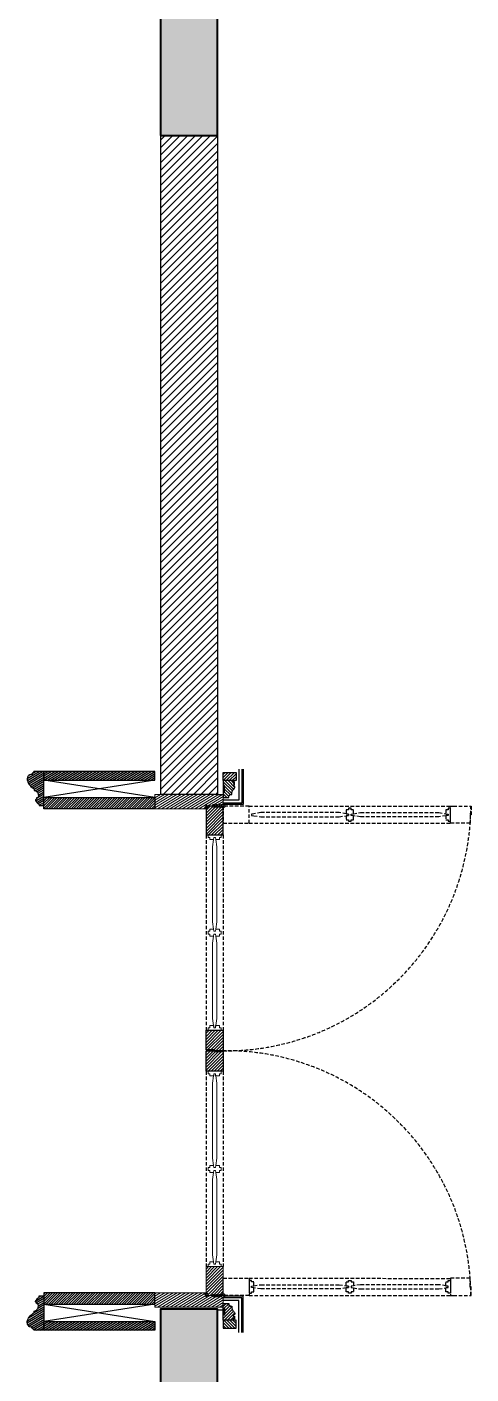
# Model space of a CAD drawing. Header units: inches. Extents: x 230831 to 416194, y 441295 to 526666.
# Drawn here: x 398454 to 400015, y 503945 to 508676 of the extents above; entities that cross this region are included whole.
import ezdxf

# ---------------------------------------------------------------- set-up
doc = ezdxf.new("R2010")
doc.units = ezdxf.units.IN
doc.header["$MEASUREMENT"] = 0
doc.linetypes.add('xref grd floor$0$HIDDEN', pattern=[0.375, 0.25, -0.125])
doc.linetypes.add('xref grd floor$0$HIDDEN2', pattern=[0.1875, 0.125, -0.0625])
for name, color, linetype, lineweight in [('1', 1, 'Continuous', 50), ('xref grd floor$0$WOOD-HID', 8, 'xref grd floor$0$HIDDEN', 18), ('xref grd floor$0$XREF-V2-GF_COLS$0$A-COLS', 5, 'Continuous', 40), ('xref grd floor$0$XREF-V2-GF_COLS$0$A-COLS-PATT', 253, 'Continuous', 20)]:
    doc.layers.add(name, color=color, linetype=linetype, lineweight=lineweight)
for name, color, linetype in [('xref grd floor$0$8', 8, 'Continuous'), ('xref grd floor$0$a-plaster', 1, 'Continuous'), ('xref grd floor$0$A-WALL', 7, 'Continuous'), ('xref grd floor$0$Calliper_wash basin counter', 1, 'Continuous'), ('xref grd floor$0$CQ Wall hatch_CHB', 8, 'Continuous'), ('xref grd floor$0$ID-MARBLE', 6, 'Continuous'), ('xref grd floor$0$WOOD', 23, 'Continuous')]:
    doc.layers.add(name, color=color, linetype=linetype)
pattern_1 = [(31.0285767, (443789.261, -420112.124), (-3.86599147, 6.42682736), [])]
pattern_2 = [(31.0285767, (97474.4944, -436784.2534), (-3.27320611, 5.4413805), [])]
pattern_3 = [(31.0285767, (97474.4944, -436784.2534), (-3.27320611, 5.4413805), [])]
pattern_4 = [(31.0285767, (114904.8204, -445224.5904), (-3.22165956, 5.35568947), [])]
pattern_5 = [(45, (-31349.998, -1342.198), (-4.4194174, 4.4194174), [])]

# ---------------------------------------------------------------- blocks, each defined once
blk = doc.blocks.new('xref grd floor$0$XREF-V2-GF_COLS')
at = {"layer": 'xref grd floor$0$XREF-V2-GF_COLS$0$A-COLS-PATT'}
for points in [[(274781.6, 498006.1), (274975.7, 498054.4), (274770.5, 498879.3), (274576.4, 498831)], [(275970.1, 493229.3), (276164.2, 493277.6), (275971, 494053.9), (275776.9, 494005.6)]]:
    blk.add_hatch(color=256, dxfattribs=at).paths.add_polyline_path(points)
at = {"layer": 'xref grd floor$0$XREF-V2-GF_COLS$0$A-COLS'}
for points in [[(274781.6, 498006.1), (274975.7, 498054.4), (274770.5, 498879.3), (274576.4, 498831)], [(274781.6, 498006.1), (274975.7, 498054.4), (274770.5, 498879.3), (274576.4, 498831)], [(275970.1, 493229.3), (276164.2, 493277.6), (275971, 494053.9), (275776.9, 494005.6)], [(275970.1, 493229.3), (276164.2, 493277.6), (275971, 494053.9), (275776.9, 494005.6)]]:
    blk.add_lwpolyline(points, close=True, dxfattribs=at)
blk = doc.blocks.new('xref grd floor$0$door hinge plan')
at = {"layer": 'xref grd floor$0$Calliper_wash basin counter', "linetype": 'xref grd floor$0$HIDDEN2', "lineweight": 0}
for points in [[(18626.3, -10447.3), (18626.3, -10457.1), (18635.5, -10457.1)], [(18621.8, -10462.5), (18621.8, -10494.6), (18624.8, -10494.6), (18624.8, -10464)], [(18626.8, -10464.1), (18626.8, -10464.1)], [(18630.8, -10462.5), (18630.8, -10494.6), (18627.8, -10494.6), (18627.8, -10464)]]:
    blk.add_lwpolyline(points, dxfattribs=at)
blk.add_circle((18626.3, -10457.1), 7, dxfattribs=at)
blk = doc.blocks.new('xref grd floor$0$door gasket')
at = {"layer": 'xref grd floor$0$Calliper_wash basin counter', "color": 1, "lineweight": 0}
for points in [[(18557.6, -10543.2), (18557.6, -10544.2), (18556.3, -10543.9), (18557.6, -10544.7), (18557.6, -10545.7), (18556.3, -10545.5), (18557.8, -10546.5), (18558.3, -10546.5)], [(18558.9, -10543.2), (18558.9, -10544.2), (18560.2, -10543.9), (18558.9, -10544.7), (18558.9, -10545.7), (18560.2, -10545.5), (18558.7, -10546.5), (18558.3, -10546.5)]]:
    blk.add_lwpolyline(points, dxfattribs=at)
blk.add_circle((18558.3, -10539.8), 2.73, dxfattribs=at)
blk.add_arc((18558.3, -10539.8), 3.5, 281.1202, 258.8798, dxfattribs=at)
blk = doc.blocks.new('xref grd floor$0$dr06')
at = {"layer": 'xref grd floor$0$WOOD', "ltscale": 5}
h = blk.add_hatch(dxfattribs=at)
h.set_pattern_fill('ANSI31', color=256, scale=2, angle=706.0286, style=0)
h.set_pattern_definition(pattern_2)
edge = h.paths.add_edge_path()
edge.add_spline(control_points=[(-671.5, 969.9), (-673.3, 970.3), (-678.3, 971.3), (-686.3, 966), (-689.7, 954.1), (-686.3, 940.5), (-676.7, 928.2), (-668.5, 922.3), (-663.8, 919.5)], knot_values=[0, 0, 0, 0, 5.415004, 14.845554, 25.171787, 40.963284, 54.877228, 71.203181, 71.203181, 71.203181, 71.203181], degree=3, periodic=0)
edge.add_line((-663.8, 919.5), (-663.8, 914.5))
edge.add_spline(control_points=[(-663.8, 914.5), (-663, 914.3), (-659.8, 913.3), (-654.2, 909.4), (-649.8, 901.7), (-649.1, 894.6), (-650.5, 890.3), (-652.8, 888.4), (-654.5, 887.9), (-655.5, 887.9)], knot_values=[0, 0, 0, 0, 2.324395, 10.044553, 19.936108, 27.718662, 30.95963, 33.124227, 36.170003, 36.170003, 36.170003, 36.170003], degree=3, periodic=0)
edge.add_line((-655.5, 887.9), (-655.5, 883.9))
edge.add_arc((-655.5, 879.9), 4, 810, 990)
edge.add_spline(control_points=[(-655.5, 875.9), (-655.7, 874.6), (-655.3, 872.1), (-653, 869.2), (-649.9, 867.9), (-646.8, 865.4), (-646.5, 862.5), (-646.5, 860.9)], knot_values=[0, 0, 0, 0, 4.057479, 7.238849, 10.438183, 13.975032, 18.589448, 18.589448, 18.589448, 18.589448], degree=3, periodic=0)
edge.add_line((-646.5, 860.9), (-630.6, 860.9))
edge.add_line((-630.6, 860.9), (-630.6, 980.9))
edge.add_line((-630.6, 980.9), (-665.5, 980.9))
edge.add_arc((-671.5, 980.9), 6, 630, 720, ccw=False)
edge.add_line((-671.5, 974.9), (-671.5, 969.9))
h = blk.add_hatch(dxfattribs=at)
h.set_pattern_fill('ANSI31', color=256, scale=2, angle=706.0286, style=0)
h.set_pattern_definition(pattern_3)
edge = h.paths.add_edge_path()
edge.add_spline(control_points=[(-671.5, 969.9), (-673.3, 970.3), (-678.3, 971.3), (-686.3, 966), (-689.7, 954.1), (-686.3, 940.5), (-676.7, 928.2), (-668.5, 922.3), (-663.8, 919.5)], knot_values=[0, 0, 0, 0, 5.415004, 14.845554, 25.171787, 40.963284, 54.877228, 71.203181, 71.203181, 71.203181, 71.203181], degree=3, periodic=0)
edge.add_line((-663.8, 919.5), (-663.8, 914.5))
edge.add_spline(control_points=[(-663.8, 914.5), (-663, 914.3), (-659.8, 913.3), (-654.2, 909.4), (-649.8, 901.7), (-649.1, 894.6), (-650.5, 890.3), (-652.8, 888.4), (-654.5, 887.9), (-655.5, 887.9)], knot_values=[0, 0, 0, 0, 2.324395, 10.044553, 19.936108, 27.718662, 30.95963, 33.124227, 36.170003, 36.170003, 36.170003, 36.170003], degree=3, periodic=0)
edge.add_line((-655.5, 887.9), (-655.5, 883.9))
edge.add_arc((-655.5, 879.9), 4, 1530, 1710)
edge.add_spline(control_points=[(-655.5, 875.9), (-655.7, 874.6), (-655.3, 872.1), (-653, 869.2), (-649.9, 867.9), (-646.8, 865.4), (-646.5, 862.5), (-646.5, 860.9)], knot_values=[0, 0, 0, 0, 4.057479, 7.238849, 10.438183, 13.975032, 18.589448, 18.589448, 18.589448, 18.589448], degree=3, periodic=0)
edge.add_line((-646.5, 860.9), (-630.6, 860.9))
edge.add_line((-630.6, 860.9), (-630.6, 980.9))
edge.add_line((-630.6, 980.9), (-665.5, 980.9))
edge.add_arc((-671.5, 980.9), 6, 1350, 1440, ccw=False)
edge.add_line((-671.5, 974.9), (-671.5, 969.9))
h = blk.add_hatch(dxfattribs=at)
h.set_pattern_fill('ANSI31', color=256, scale=50, angle=346.0286, style=0)
h.set_pattern_definition(pattern_4)
h.paths.add_polyline_path([(-630.6, 950.9), (-240, 950.9), (-240, 980.9), (-630.5, 980.9)])
h = blk.add_hatch(dxfattribs=at)
h.set_pattern_fill('ANSI31', color=256, scale=60, angle=450)
h.set_pattern_definition([(225, (-9411.757, 9290.089), (-5.303301, 5.303301), [])])
h.paths.add_polyline_path([(45, 949), (0, 949), (0, 977.4), (45, 977.4)])
h = blk.add_hatch(dxfattribs=at)
h.set_pattern_fill('ANSI31', color=256, scale=60, angle=450)
h.set_pattern_definition([(135, (-238879.163, -302628.98), (-5.30330086, -5.30330086), [])])
h.paths.add_polyline_path([(0, 949), (0, 931.6), (4.3, 931.6), (4.3, 908.3), (0, 908.3), (0, 890), (20, 890), (20, 896, 0.414214), (24, 900), (30, 900, -0.047373), (31.4, 910.2, -0.161332), (37.7, 919.3, 0.250955), (41.1, 924.9, 0.435265), (35, 931), (35, 934.5), (40, 934.5), (40, 944), (35, 944), (35, 949)])
at = {"layer": 'xref grd floor$0$WOOD', "lineweight": 0, "ltscale": 5}
h = blk.add_hatch(dxfattribs=at)
h.set_pattern_fill('ANSI31', color=256, scale=60, angle=-13.9714)
h.set_pattern_definition(pattern_1)
h.paths.add_polyline_path([(0, 900), (0, 860), (-57, 860), (-57, 863), (-61, 863), (-61, 850), (-240, 850), (-240, 860), (-240, 900)])
at = {"layer": 'xref grd floor$0$WOOD', "ltscale": 5}
h = blk.add_hatch(dxfattribs=at)
h.set_pattern_fill('ANSI32', color=256, scale=0.2, angle=585, style=0)
h.set_pattern_definition([(270, (-2591.4835, -19324.9185), (1.905, -3e-15), []), (270, (-2592.1185, -19325.5535), (1.905, -3e-15), [])])
h.paths.add_polyline_path([(4.3, 931.6), (4.3, 908.3), (0, 908.3), (0, 931.6)])
at = {"layer": 'xref grd floor$0$WOOD'}
h = blk.add_hatch(dxfattribs=at)
h.set_pattern_fill('ANSI31', color=256, scale=50, angle=346.0286, style=0)
h.set_pattern_definition(pattern_5)
h.paths.add_polyline_path([(-240, 850), (-240, 890), (-630.6, 890), (-630.6, 850)])
at = {"layer": 'xref grd floor$0$WOOD', "ltscale": 5}
h = blk.add_hatch(dxfattribs=at)
h.set_pattern_fill('ANSI31', color=256, scale=60, angle=630)
h.set_pattern_definition([(225, (13046.963, 1327.45), (-5.303301, 5.303301), [])])
h.paths.add_polyline_path([(0, 758.1), (0, 849), (0, 859), (-60, 859), (-60, 758.1)])
at = {"layer": 'xref grd floor$0$WOOD', "lineweight": 0, "ltscale": 5}
h = blk.add_hatch(dxfattribs=at)
h.set_pattern_fill('ANSI31', color=256, scale=60, angle=630)
h.set_pattern_definition([(225, (13046.966, 1339.4044), (-5.303301, 5.303301), [])])
edge = h.paths.add_edge_path()
edge.add_line((0, 0), (-30, 0))
edge.add_line((-30, 0), (-30, 3))
edge.add_line((-30, 3), (-60, 3))
edge.add_line((-60, 3), (-60, 72))
edge.add_line((-60, 72), (0, 72))
edge.add_line((0, 72), (0, 62))
edge.add_line((0, 62), (0, 0))
h = blk.add_hatch(dxfattribs=at)
h.set_pattern_fill('ANSI31', color=256, scale=60, angle=630)
h.set_pattern_definition([(225, (13046.9685, 1337.3955), (-5.303301, 5.303301), [])])
h.paths.add_polyline_path([(-31, 0), (-31, -3), (0, -3), (0, -62), (0, -72), (-60, -72), (-60, 0)])
h = blk.add_hatch(dxfattribs=at)
h.set_pattern_fill('ANSI31', color=256, scale=60, angle=630)
h.set_pattern_definition([(225, (13046.9685, 1349.333), (-5.303301, 5.303301), [])])
h.paths.add_polyline_path([(0, -758.1), (0, -849), (0, -859), (-60, -859), (-60, -758.1)])
at = {"layer": 'xref grd floor$0$WOOD'}
h = blk.add_hatch(dxfattribs=at)
h.set_pattern_fill('ANSI31', color=256, scale=50, angle=346.0286, style=0)
h.set_pattern_definition(pattern_5)
h.paths.add_polyline_path([(-630.6, -850), (-630.6, -890), (-240, -890), (-240, -850)])
at = {"layer": 'xref grd floor$0$WOOD', "lineweight": 0, "ltscale": 5}
h = blk.add_hatch(dxfattribs=at)
h.set_pattern_fill('ANSI31', color=256, scale=60, angle=-13.9714)
h.set_pattern_definition(pattern_1)
h.paths.add_polyline_path([(0, -900), (0, -860), (-57, -860), (-57, -863), (-61, -863), (-61, -850), (-240, -850), (-240, -860), (-240, -900)])
at = {"layer": 'xref grd floor$0$WOOD', "ltscale": 5}
h = blk.add_hatch(dxfattribs=at)
h.set_pattern_fill('ANSI31', color=256, scale=2, angle=706.0286, style=0)
h.set_pattern_definition(pattern_2)
edge = h.paths.add_edge_path()
edge.add_spline(control_points=[(-671.5, -969.9), (-673.3, -970.4), (-678.3, -971.3), (-686.3, -966), (-689.7, -954.1), (-686.3, -940.5), (-676.7, -928.3), (-668.5, -922.3), (-663.8, -919.5)], knot_values=[0, 0, 0, 0, 5.415004, 14.845554, 25.171787, 40.963284, 54.877228, 71.203181, 71.203181, 71.203181, 71.203181], degree=3, periodic=0)
edge.add_line((-663.8, -919.5), (-663.8, -914.5))
edge.add_spline(control_points=[(-663.8, -914.5), (-663, -914.3), (-659.8, -913.3), (-654.2, -909.4), (-649.8, -901.8), (-649.1, -894.6), (-650.5, -890.3), (-652.8, -888.4), (-654.5, -887.9), (-655.5, -887.9)], knot_values=[0, 0, 0, 0, 2.324395, 10.044553, 19.936108, 27.718662, 30.95963, 33.124227, 36.170003, 36.170003, 36.170003, 36.170003], degree=3, periodic=0)
edge.add_line((-655.5, -887.9), (-655.5, -883.9))
edge.add_arc((-655.5, -879.9), 4, -630, -450, ccw=False)
edge.add_spline(control_points=[(-655.5, -875.9), (-655.7, -874.6), (-655.3, -872.1), (-653, -869.2), (-649.9, -868), (-646.8, -865.4), (-646.5, -862.5), (-646.5, -860.9)], knot_values=[0, 0, 0, 0, 4.057479, 7.238849, 10.438183, 13.975032, 18.589448, 18.589448, 18.589448, 18.589448], degree=3, periodic=0)
edge.add_line((-646.5, -860.9), (-630.6, -860.9))
edge.add_line((-630.6, -860.9), (-630.6, -980.9))
edge.add_line((-630.6, -980.9), (-665.5, -980.9))
edge.add_arc((-671.5, -980.9), 6, -360, -270)
edge.add_line((-671.5, -974.9), (-671.5, -969.9))
h = blk.add_hatch(dxfattribs=at)
h.set_pattern_fill('ANSI31', color=256, scale=2, angle=706.0286, style=0)
h.set_pattern_definition(pattern_3)
edge = h.paths.add_edge_path()
edge.add_spline(control_points=[(-671.5, -969.9), (-673.3, -970.4), (-678.3, -971.3), (-686.3, -966), (-689.7, -954.1), (-686.3, -940.5), (-676.7, -928.3), (-668.5, -922.3), (-663.8, -919.5)], knot_values=[0, 0, 0, 0, 5.415004, 14.845554, 25.171787, 40.963284, 54.877228, 71.203181, 71.203181, 71.203181, 71.203181], degree=3, periodic=0)
edge.add_line((-663.8, -919.5), (-663.8, -914.5))
edge.add_spline(control_points=[(-663.8, -914.5), (-663, -914.3), (-659.8, -913.3), (-654.2, -909.4), (-649.8, -901.8), (-649.1, -894.6), (-650.5, -890.3), (-652.8, -888.4), (-654.5, -887.9), (-655.5, -887.9)], knot_values=[0, 0, 0, 0, 2.324395, 10.044553, 19.936108, 27.718662, 30.95963, 33.124227, 36.170003, 36.170003, 36.170003, 36.170003], degree=3, periodic=0)
edge.add_line((-655.5, -887.9), (-655.5, -883.9))
edge.add_arc((-655.5, -879.9), 4, -1350, -1170, ccw=False)
edge.add_spline(control_points=[(-655.5, -875.9), (-655.7, -874.6), (-655.3, -872.1), (-653, -869.2), (-649.9, -868), (-646.8, -865.4), (-646.5, -862.5), (-646.5, -860.9)], knot_values=[0, 0, 0, 0, 4.057479, 7.238849, 10.438183, 13.975032, 18.589448, 18.589448, 18.589448, 18.589448], degree=3, periodic=0)
edge.add_line((-646.5, -860.9), (-630.6, -860.9))
edge.add_line((-630.6, -860.9), (-630.6, -980.9))
edge.add_line((-630.6, -980.9), (-665.5, -980.9))
edge.add_arc((-671.5, -980.9), 6, -1080, -990)
edge.add_line((-671.5, -974.9), (-671.5, -969.9))
h = blk.add_hatch(dxfattribs=at)
h.set_pattern_fill('ANSI31', color=256, scale=60, angle=450)
h.set_pattern_definition([(225, (-238879.168, 302631.785), (-5.30330086, 5.30330086), [])])
h.paths.add_polyline_path([(0, -946.2), (0, -928.8), (4.3, -928.8), (4.3, -905.5), (0, -905.5), (0, -887.2), (20, -887.2), (20, -893.2, -0.414214), (24, -897.2), (30, -897.2, 0.047373), (31.4, -907.4, 0.161332), (37.7, -916.5, -0.250955), (41.1, -922.1, -0.435265), (35, -928.2), (35, -931.7), (40, -931.7), (40, -941.2), (35, -941.2), (35, -946.2)])
h = blk.add_hatch(dxfattribs=at)
h.set_pattern_fill('ANSI32', color=256, scale=0.2, angle=585, style=0)
h.set_pattern_definition([(90, (-2591.4885, 19327.7237), (1.905, -3e-15), []), (90, (-2592.1235, 19328.3587), (1.905, -3e-15), [])])
h.paths.add_polyline_path([(4.3, -928.8), (4.3, -905.5), (0, -905.5), (0, -928.8)])
h = blk.add_hatch(dxfattribs=at)
h.set_pattern_fill('ANSI31', color=256, scale=50, angle=346.0286, style=0)
h.set_pattern_definition(pattern_4)
h.paths.add_polyline_path([(-630.6, -951), (-240, -951), (-240, -981), (-630.5, -981)])
h = blk.add_hatch(dxfattribs=at)
h.set_pattern_fill('ANSI31', color=256, scale=60, angle=450)
h.set_pattern_definition([(135, (-9411.762, -9287.284), (-5.303301, -5.303301), [])])
h.paths.add_polyline_path([(45, -946.2), (0, -946.2), (0, -974.6), (45, -974.6)])
at = {"layer": 'xref grd floor$0$8', "linetype": 'xref grd floor$0$HIDDEN', "ltscale": 50}
for p, q in [((90.9, 859, 0), (798.9, 859, 0)), ((-60, 758.1, 0), (-59.7, 72)), ((0, 758.1, 0), (0, 72)), ((90.9, 799, 0), (799, 799.3, 0)), ((-60, -72, 0), (-60, -758.1, 0)), ((0, -72, 0), (0, -758.1, 0)), ((90.9, -799, 0), (799, -799.3, 0)), ((90.9, -859, 0), (798.9, -859, 0))]:
    blk.add_line(p, q, dxfattribs=at)
at = {"layer": 'xref grd floor$0$8', "linetype": 'xref grd floor$0$HIDDEN', "ltscale": 50, "elevation": 0}
for points in [[(90.9, 859), (10, 859), (0, 859), (0, 799), (90.9, 799), (90.9, 859)], [(870.9, 859), (870.9, 859), (870.9, 829), (867.9, 829), (867.9, 799), (798.9, 799), (798.9, 859), (808.9, 859), (870.9, 859)], [(99.9, 826.5), (107.4, 825.3), (132.4, 821.5), (407.4, 821.5), (432.4, 825.3), (439.9, 826.5), (439.9, 831.5), (432.4, 832.6), (407.4, 836.5), (132.4, 836.5), (107.3, 832.6), (99.9, 831.5), (99.9, 826.5)], [(444.9, 851.5), (439.9, 851.5), (439.9, 846.5), (432.4, 846.5), (432.4, 832.6), (439.9, 831.5), (439.9, 829), (439.9, 826.5), (432.4, 825.3), (432.4, 811.5), (439.9, 811.5), (439.9, 806.5), (444.9, 806.5), (449.9, 806.5), (449.9, 811.5), (457.4, 811.5), (457.4, 825.3), (449.9, 826.5), (449.9, 829), (449.9, 831.5), (457.4, 832.6), (457.4, 846.5), (449.9, 846.5), (449.9, 851.5), (444.9, 851.5)], [(789.9, 826.5), (782.4, 825.3), (757.4, 821.5), (482.4, 821.5), (457.4, 825.3), (449.9, 826.5), (449.9, 831.5), (457.4, 832.6), (482.4, 836.5), (757.4, 836.5), (782.6, 832.6), (789.9, 831.5), (789.9, 826.5)], [(90.9, -859), (10, -859), (0, -859), (0, -799), (90.9, -799), (90.9, -859)], [(870.9, -859), (870.9, -859), (870.9, -829), (867.9, -829), (867.9, -799), (798.9, -799), (798.9, -859), (808.9, -859), (870.9, -859)], [(99.9, -826.5), (107.4, -825.4), (132.4, -821.5), (407.4, -821.5), (432.4, -825.4), (439.9, -826.5), (439.9, -831.5), (432.4, -832.7), (407.4, -836.5), (132.4, -836.5), (107.3, -832.6), (99.9, -831.5), (99.9, -826.5)], [(444.9, -851.5), (439.9, -851.5), (439.9, -846.5), (432.4, -846.5), (432.4, -832.7), (439.9, -831.5), (439.9, -829), (439.9, -826.5), (432.4, -825.4), (432.4, -811.5), (439.9, -811.5), (439.9, -806.5), (444.9, -806.5), (449.9, -806.5), (449.9, -811.5), (457.4, -811.5), (457.4, -825.4), (449.9, -826.5), (449.9, -829), (449.9, -831.5), (457.4, -832.7), (457.4, -846.5), (449.9, -846.5), (449.9, -851.5), (444.9, -851.5)], [(789.9, -826.5), (782.4, -825.4), (757.4, -821.5), (482.4, -821.5), (457.4, -825.4), (449.9, -826.5), (449.9, -831.5), (457.4, -832.7), (482.4, -836.5), (757.4, -836.5), (782.6, -832.6), (789.9, -831.5), (789.9, -826.5)]]:
    blk.add_lwpolyline(points, dxfattribs=at)
for points in [[(789.9, 829), (789.9, 826.5), (782.4, 826.5), (782.5, 811.5), (789.9, 811.5), (789.9, 806.5), (799, 806.5), (798.9, 829), (798.9, 851.5), (789.9, 851.5), (789.9, 846.5), (782.4, 846.5), (782.4, 831.5), (789.9, 831.5)], [(99.9, -829), (99.9, -826.5), (107.4, -825.4), (107.4, -811.5), (99.9, -811.5), (99.9, -806.5), (90.9, -806.5), (90.9, -829), (90.9, -851.5), (99.9, -851.5), (99.9, -846.5), (107.4, -846.5), (107.4, -832.7), (99.9, -831.5)], [(789.9, -829), (789.9, -826.5), (782.4, -826.5), (782.5, -811.5), (789.9, -811.5), (789.9, -806.5), (799, -806.5), (798.9, -829), (798.9, -851.5), (789.9, -851.5), (789.9, -846.5), (782.4, -846.5), (782.4, -831.5), (789.9, -831.5)]]:
    blk.add_lwpolyline(points, close=True, dxfattribs=at)
at = {"layer": 'xref grd floor$0$8', "color": 40, "lineweight": 0, "ltscale": 5, "elevation": 0}
for points in [[(-30, 749), (-32.5, 749), (-33.7, 741.5), (-47.5, 741.5), (-47.5, 749), (-52.5, 749), (-52.5, 758.1), (-30, 758.1), (-7.5, 758.1), (-7.5, 749), (-12.5, 749), (-12.5, 741.5), (-26.3, 741.5), (-27.5, 749)], [(-30, 81), (-32.5, 81), (-32.5, 88.5), (-47.5, 88.5), (-47.5, 81), (-52.5, 81), (-52.5, 72), (-30, 72), (-7.5, 72), (-7.5, 81), (-12.5, 81), (-12.5, 88.5), (-27.5, 88.5), (-27.5, 81)], [(-30, -81), (-32.5, -81), (-32.5, -88.5), (-47.5, -88.5), (-47.5, -81), (-52.5, -81), (-52.5, -72), (-30, -72), (-7.5, -72), (-7.5, -81), (-12.5, -81), (-12.5, -88.5), (-27.5, -88.5), (-27.5, -81)], [(-30, -749.1), (-32.5, -749.1), (-33.7, -741.6), (-47.5, -741.6), (-47.5, -749.1), (-52.5, -749.1), (-52.5, -758.1), (-30, -758.1), (-7.5, -758.1), (-7.5, -749.1), (-12.5, -749.1), (-12.5, -741.6), (-26.3, -741.6), (-27.5, -749.1)]]:
    blk.add_lwpolyline(points, close=True, dxfattribs=at)
at = {"layer": 'xref grd floor$0$8', "color": 4, "lineweight": 0, "ltscale": 5, "elevation": 0}
for points in [[(-32.5, 749), (-33.7, 741.5), (-37.5, 716.5), (-37.5, 452.5), (-33.7, 427.5), (-32.5, 420), (-27.5, 420), (-26.3, 427.5), (-22.5, 452.5), (-22.5, 716.5), (-26.4, 741.7), (-27.5, 749), (-32.5, 749)], [(-32.5, 81), (-33.7, 88.5), (-37.5, 113.5), (-37.5, 377.5), (-33.7, 402.5), (-32.5, 410), (-27.5, 410), (-26.3, 402.5), (-22.5, 377.5), (-22.5, 113.5), (-26.4, 88.3), (-27.5, 81), (-32.5, 81)], [(-32.5, -81), (-33.7, -88.5), (-37.5, -113.5), (-37.5, -377.5), (-33.7, -402.5), (-32.5, -410), (-27.5, -410), (-26.3, -402.5), (-22.5, -377.5), (-22.5, -113.5), (-26.4, -88.3), (-27.5, -81), (-32.5, -81)], [(-32.5, -749.1), (-33.7, -741.6), (-37.5, -716.6), (-37.5, -452.5), (-33.7, -427.5), (-32.5, -420), (-27.5, -420), (-26.3, -427.5), (-22.5, -452.5), (-22.5, -716.6), (-26.4, -741.7), (-27.5, -749.1), (-32.5, -749.1)]]:
    blk.add_lwpolyline(points, dxfattribs=at)
at = {"layer": 'xref grd floor$0$8', "color": 40, "lineweight": 0, "ltscale": 5, "elevation": 0}
for points in [[(-7.5, 415), (-7.5, 410), (-12.5, 410), (-12.5, 402.5), (-26.3, 402.5), (-27.5, 410), (-30, 410), (-32.5, 410), (-33.7, 402.5), (-47.5, 402.5), (-47.5, 410), (-52.5, 410), (-52.5, 415), (-52.5, 420), (-47.5, 420), (-47.5, 427.5), (-33.7, 427.5), (-32.5, 420), (-30, 420), (-27.5, 420), (-26.3, 427.5), (-12.5, 427.5), (-12.5, 420), (-7.5, 420), (-7.5, 415)], [(-7.5, -415), (-7.5, -420), (-12.5, -420), (-12.5, -427.5), (-26.3, -427.5), (-27.5, -420), (-30, -420), (-32.5, -420), (-33.7, -427.5), (-47.5, -427.5), (-47.5, -420), (-52.5, -420), (-52.5, -415), (-52.5, -410), (-47.5, -410), (-47.5, -402.5), (-33.7, -402.5), (-32.5, -410), (-30, -410), (-27.5, -410), (-26.3, -402.5), (-12.5, -402.5), (-12.5, -410), (-7.5, -410), (-7.5, -415)]]:
    blk.add_lwpolyline(points, dxfattribs=at)
at = {"layer": 'xref grd floor$0$8', "linetype": 'xref grd floor$0$HIDDEN', "ltscale": 50}
for centre, start, end in [((9.3, 860.6, 0), 269.3821, 359.8928), ((9.3, -860.6, 0), 0.1072, 90.6179)]:
    blk.add_arc(centre, 860.7, start, end, dxfattribs=at)
at = {"layer": 'xref grd floor$0$a-plaster'}
for p, q in [((-20, 900, 0), (0, 900, 0)), ((-20, -910, 0), (0, -910, 0))]:
    blk.add_line(p, q, dxfattribs=at)
at = {"layer": 'xref grd floor$0$ID-MARBLE', "ltscale": 5, "elevation": 0}
for points in [[(70, 989.5), (70, 865), (0, 865)], [(65, 989.5), (65, 870), (0, 870)], [(55.2, 989.5), (55.2, 879.8), (0, 879.8)], [(70, -989.5), (70, -862.2), (0, -862.2)], [(65, -989.5), (65, -867.2), (0, -867.2)], [(55.1, -989.5), (55.1, -877), (0, -877)]]:
    blk.add_lwpolyline(points, dxfattribs=at)
at = {"layer": 'xref grd floor$0$WOOD', "ltscale": 5, "elevation": 0}
for points in [[(-630.6, 980.9), (-665.6, 980.9, -0.421809), (-671.5, 974.9), (-671.5, 969.9, 0.192449), (-680.4, 969.5, 0.19809), (-687.4, 961.1, 0.13619), (-687.8, 947.7, 0.128315), (-678.8, 931.4, 0.073849), (-663.8, 919.5), (-663.8, 914.5, -0.15485), (-654.6, 908.9, -0.124032), (-649.9, 899.8, -0.094818), (-649.6, 893.8, -0.081091), (-650.5, 890.9, -0.20766), (-653.8, 888.2, -0.063312), (-655.5, 887.9), (-655.5, 883.9, 0.425676), (-659.5, 879.8, 0.400162), (-655.6, 875.9, 0.316236), (-651.6, 868.7, -0.101923), (-648, 866.1, -0.175196), (-646.5, 860.9), (-630.6, 860.9), (-630.6, 980.9)], [(-630.6, 980.9), (-665.6, 980.9, -0.421809), (-671.5, 974.9), (-671.5, 969.9, 0.192449), (-680.4, 969.5, 0.19809), (-687.4, 961.1, 0.13619), (-687.8, 947.7, 0.128315), (-678.8, 931.4, 0.073849), (-663.8, 919.5), (-663.8, 914.5, -0.15485), (-654.6, 908.9, -0.124032), (-649.9, 899.8, -0.094818), (-649.6, 893.8, -0.081091), (-650.5, 890.9, -0.20766), (-653.8, 888.2, -0.063312), (-655.5, 887.9), (-655.5, 883.9, 0.425676), (-659.5, 879.8, 0.400162), (-655.6, 875.9, 0.316236), (-651.6, 868.7, -0.101923), (-648, 866.1, -0.175196), (-646.5, 860.9), (-630.6, 860.9), (-630.6, 980.9)], [(-630.6, -980.9), (-665.6, -980.9, 0.421809), (-671.5, -974.9), (-671.5, -969.9, -0.192449), (-680.4, -969.5, -0.19809), (-687.4, -961.2, -0.13619), (-687.8, -947.7, -0.128315), (-678.8, -931.4, -0.073849), (-663.8, -919.5), (-663.8, -914.5, 0.15485), (-654.6, -908.9, 0.124032), (-649.9, -899.8, 0.094818), (-649.6, -893.8, 0.081091), (-650.5, -890.9, 0.20766), (-653.8, -888.2, 0.063312), (-655.5, -887.9), (-655.5, -883.9, -0.425676), (-659.5, -879.8, -0.400162), (-655.6, -875.9, -0.316236), (-651.6, -868.7, 0.101923), (-648, -866.1, 0.175196), (-646.5, -860.9), (-630.6, -860.9), (-630.6, -980.9)], [(-630.6, -980.9), (-665.6, -980.9, 0.421809), (-671.5, -974.9), (-671.5, -969.9, -0.192449), (-680.4, -969.5, -0.19809), (-687.4, -961.2, -0.13619), (-687.8, -947.7, -0.128315), (-678.8, -931.4, -0.073849), (-663.8, -919.5), (-663.8, -914.5, 0.15485), (-654.6, -908.9, 0.124032), (-649.9, -899.8, 0.094818), (-649.6, -893.8, 0.081091), (-650.5, -890.9, 0.20766), (-653.8, -888.2, 0.063312), (-655.5, -887.9), (-655.5, -883.9, -0.425676), (-659.5, -879.8, -0.400162), (-655.6, -875.9, -0.316236), (-651.6, -868.7, 0.101923), (-648, -866.1, 0.175196), (-646.5, -860.9), (-630.6, -860.9), (-630.6, -980.9)]]:
    blk.add_lwpolyline(points, format="xyb", dxfattribs=at)
for points in [[(-630.6, 950.9), (-240, 950.9), (-240, 980.9), (-630.5, 980.9), (-630.6, 950.9)], [(45, 949), (0, 949), (0, 977.4), (45, 977.4), (45, 949)], [(-61, 855.7), (-64, 855.7), (-64, 853.7), (-61, 853.7)], [(0, 758.1), (0, 849), (0, 859), (-60, 859), (-60, 758.1), (0, 758.1)], [(-31, 0), (-31, -3), (0, -3), (0, -62), (0, -72), (-60, -72), (-60, 0), (-31, 0)], [(-61, -855.7), (-64, -855.7), (-64, -853.7), (-61, -853.7)], [(-61, -855.7), (-64, -855.7), (-64, -853.7), (-61, -853.7)], [(-61, -855.7), (-64, -855.7), (-64, -853.7), (-61, -853.7)], [(-630.6, -951), (-240, -951), (-240, -981), (-630.5, -981), (-630.6, -951)], [(45, -946.2), (0, -946.2), (0, -974.6), (45, -974.6), (45, -946.2)]]:
    blk.add_lwpolyline(points, dxfattribs=at)
for points in [[(41.1, 924.9, 0.435265), (35, 931), (35, 934.5), (40, 934.5), (40, 944), (35, 944), (35, 949), (0, 949), (0, 890), (20, 890), (20, 896, 0.414214), (24, 900), (30, 900, -0.047373), (31.4, 910.2, -0.161332), (37.7, 919.3, 0.250955)], [(41.1, -922.1, -0.435265), (35, -928.2), (35, -931.7), (40, -931.7), (40, -941.2), (35, -941.2), (35, -946.2), (0, -946.2), (0, -887.2), (20, -887.2), (20, -893.2, -0.414214), (24, -897.2), (30, -897.2, 0.047373), (31.4, -907.4, 0.161332), (37.7, -916.5, -0.250955)]]:
    blk.add_lwpolyline(points, format="xyb", close=True, dxfattribs=at)
at = {"layer": 'xref grd floor$0$WOOD', "lineweight": 0, "ltscale": 5, "elevation": 0}
for points in [[(-240, 850), (-240, 850), (-240, 850), (-240, 850), (-240, 850), (-240, 850), (-240, 855), (-240, 900), (0, 900), (0, 860), (0, 860), (-57, 860), (-57, 863), (-61, 863), (-61, 855.7)], [(-61, 853.7), (-61, 850), (-240, 850)], [(0, -758.1), (0, -849), (0, -859), (-60, -859), (-60, -758.1), (0, -758.1)], [(-240, -850), (-240, -850), (-240, -850), (-240, -850), (-240, -850), (-240, -850), (-240, -855), (-240, -900), (0, -900), (0, -860), (0, -860), (-57, -860), (-57, -863), (-61, -863), (-61, -855.7)], [(-61, -853.7), (-61, -850), (-240, -850)]]:
    blk.add_lwpolyline(points, dxfattribs=at)
at = {"layer": 'xref grd floor$0$WOOD', "ltscale": 5, "elevation": 0}
for points in [[(4.3, 908.3), (4.3, 931.6), (0, 931.6), (0, 908.3)], [(4.3, -905.5), (4.3, -928.8), (0, -928.8), (0, -905.5)]]:
    blk.add_lwpolyline(points, close=True, dxfattribs=at)
at = {"layer": 'xref grd floor$0$WOOD', "elevation": 0}
for points in [[(-630.6, 890), (-240, 890), (-240, 850), (-630.6, 850)], [(-630.6, -890), (-240, -890), (-240, -850), (-630.6, -850)]]:
    blk.add_lwpolyline(points, close=True, dxfattribs=at)
at = {"layer": 'xref grd floor$0$WOOD', "ltscale": 5}
blk.add_lwpolyline([(0, 0), (0, 0), (-30, 0), (-30, 3), (-60, 3), (-60, 72), (0, 72), (0, 62), (0, 0)], dxfattribs=at)
at = {"layer": 'xref grd floor$0$WOOD-HID', "color": 1, "extrusion": (0, 0, -1), "zscale": -0.9999999999999999, "rotation": 90}
blk.add_blockref('xref grd floor$0$door gasket', (-10482.9, -17703.6, 0), dxfattribs=at)
at = {"layer": 'xref grd floor$0$WOOD-HID', "color": 5, "extrusion": (0, 0, -1), "zscale": -0.9999999999999999, "rotation": 90}
blk.add_blockref('xref grd floor$0$door hinge plan', (-10457.1, -17766.3, 0), dxfattribs=at)
at = {"layer": 'xref grd floor$0$WOOD-HID', "color": 1, "extrusion": (0, 0, -1), "xscale": -1.000000000000002, "zscale": -1.000000000000002, "rotation": 90}
blk.add_blockref('xref grd floor$0$door gasket', (-10482.9, 17703.5, 0), dxfattribs=at)
at = {"layer": 'xref grd floor$0$WOOD-HID', "color": 5, "extrusion": (0, 0, -1), "xscale": -1.000000000000002, "zscale": -1.000000000000002, "rotation": 90}
blk.add_blockref('xref grd floor$0$door hinge plan', (-10457.1, 17766.2, 0), dxfattribs=at)
blk = doc.blocks.new('mak ground floor plan')
at = {"layer": 'xref grd floor$0$CQ Wall hatch_CHB'}
h = blk.add_hatch(dxfattribs=at)
h.set_pattern_fill('ANSI31,_O', color=8, scale=150)
h.set_pattern_definition([(45, (20869.716, 76050.643), (-13.258252, 13.258252), [])])
h.paths.add_polyline_path([(52199.9, 109856.5), (51999.9, 109856.5), (51999.9, 107541.5), (52199.9, 107541.5)])
at = {"layer": 'xref grd floor$0$8'}
for p, q in [((51979.7, 107592.3, 0), (51589.2, 107531.4, 0)), ((51979.7, 107531.4, 0), (51589.2, 107592.3, 0)), ((51589.2, 105751.4, 0), (51979.7, 105690.5, 0)), ((51979.7, 105751.4, 0), (51589.2, 105690.5, 0))]:
    blk.add_line(p, q, dxfattribs=at)
at = {"layer": 'xref grd floor$0$A-WALL'}
for p, q in [((51999.7, 109856.4, 0), (51999.7, 107541.4, 0)), ((51999.7, 109856.4, 0), (51999.7, 107541.4, 0)), ((51999.7, 109856.4, 0), (51999.7, 107541.4, 0)), ((51999.7, 109856.4, 0), (51999.7, 107541.4, 0)), ((51999.7, 109856.4, 0), (51999.7, 107541.4, 0)), ((51999.7, 109856.4, 0), (51999.7, 107541.4, 0)), ((52199.7, 109856.4, 0), (52199.7, 107541.4, 0)), ((52199.7, 109856.4, 0), (52199.7, 107541.4, 0)), ((52199.7, 109856.4, 0), (52199.7, 107541.4, 0)), ((52199.7, 109856.4, 0), (52199.7, 107541.4, 0)), ((52199.7, 109856.4, 0), (52199.7, 107541.4, 0)), ((52199.7, 109856.4, 0), (52199.7, 107541.4, 0)), ((52199.7, 107541.4, 0), (51999.7, 107541.4, 0)), ((52199.7, 107541.4, 0), (51999.7, 107541.4, 0)), ((52199.7, 107541.4, 0), (51999.7, 107541.4, 0))]:
    blk.add_line(p, q, dxfattribs=at)
at = {"rotation": 346.0285767170143}
blk.add_blockref('xref grd floor$0$XREF-V2-GF_COLS', (-334890.4, -307074.2, 0), dxfattribs=at)
blk.add_blockref('xref grd floor$0$XREF-V2-GF_COLS', (-334890.4, -307074.2, 0), dxfattribs=at)
blk.add_blockref('xref grd floor$0$XREF-V2-GF_COLS', (-334890.4, -307074.2, 0), dxfattribs=at)
blk.add_blockref('xref grd floor$0$dr06', (52219.7, 106641.4, 0))

msp = doc.modelspace()

# ---------------------------------------------------------------- block references
at = {"layer": '1'}
msp.add_blockref('mak ground floor plan', (346924.167, 398438.759), dxfattribs=at)

doc.saveas('drawing.dxf')
